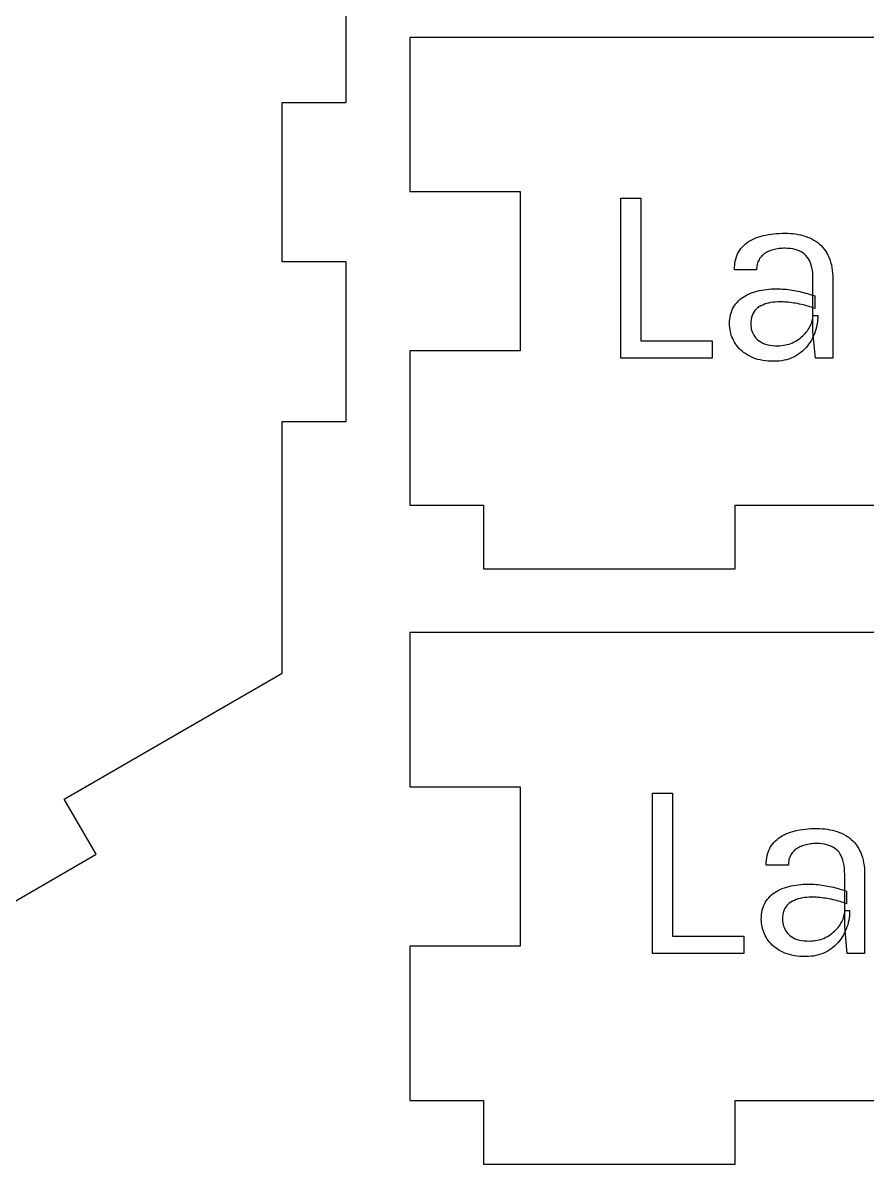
# Model space of a CAD drawing. Header units: millimetres. Extents: x 0 to 142, y 0 to 137.
# Drawn here: x 70.8 to 110.5, y 0 to 53.7 of the extents above; entities that cross this region are included whole.
import ezdxf

# ---------------------------------------------------------------- set-up
doc = ezdxf.new("R2010")
doc.units = ezdxf.units.MM
doc.layers.get('0').update_dxf_attribs({"linetype": 'CONTINUOUS'})

msp = doc.modelspace()

# ---------------------------------------------------------------- linework, layer by layer
for p, q in [((86, 49.938), (86, 57.438)), ((94.196, 53), (89, 53)), ((89, 53), (89, 45.75)), ((136.921, 53), (94.196, 53)), ((83, 42.438), (83, 49.938)), ((83, 49.938), (86, 49.938)), ((89, 45.75), (94.196, 45.75)), ((94.196, 45.75), (94.196, 38.25)), ((98.927, 45.444), (99.863, 45.444)), ((98.927, 37.908), (98.927, 45.444)), ((98.927, 45.444), (98.927, 45.444)), ((99.863, 45.444), (99.863, 38.724)), ((105.029, 43.447), (105.12, 43.495)), ((105.12, 43.495), (105.216, 43.54)), ((105.216, 43.54), (105.317, 43.581)), ((105.317, 43.581), (105.422, 43.617)), ((105.422, 43.617), (105.531, 43.649)), ((105.531, 43.649), (105.643, 43.679)), ((105.643, 43.679), (105.758, 43.704)), ((105.758, 43.704), (105.876, 43.726)), ((105.876, 43.726), (105.997, 43.745)), ((105.997, 43.745), (106.121, 43.761)), ((106.121, 43.761), (106.248, 43.773)), ((106.248, 43.773), (106.379, 43.781)), ((106.379, 43.781), (106.512, 43.786)), ((106.512, 43.786), (106.649, 43.788)), ((106.649, 43.788), (106.649, 43.788)), ((106.649, 43.788), (106.779, 43.786)), ((106.779, 43.786), (106.907, 43.779)), ((106.907, 43.779), (107.031, 43.768)), ((107.031, 43.768), (107.153, 43.752)), ((107.153, 43.752), (107.271, 43.733)), ((107.271, 43.733), (107.387, 43.708)), ((107.387, 43.708), (107.499, 43.679)), ((107.499, 43.679), (107.609, 43.646)), ((107.609, 43.646), (107.715, 43.608)), ((107.715, 43.608), (107.819, 43.566)), ((107.819, 43.566), (107.918, 43.519)), ((107.918, 43.519), (108.014, 43.467)), ((104.468, 42.903), (104.52, 42.986)), ((104.52, 42.986), (104.579, 43.065)), ((104.579, 43.065), (104.642, 43.139)), ((104.642, 43.139), (104.71, 43.209)), ((104.71, 43.209), (104.783, 43.275)), ((104.783, 43.275), (104.86, 43.336)), ((104.86, 43.336), (104.942, 43.394)), ((104.942, 43.394), (105.029, 43.447)), ((105.914, 42.949), (105.857, 42.924)), ((105.974, 42.972), (105.914, 42.949)), ((106.035, 42.993), (105.974, 42.972)), ((106.098, 43.011), (106.035, 42.993)), ((106.162, 43.027), (106.098, 43.011)), ((106.227, 43.041), (106.162, 43.027)), ((106.294, 43.053), (106.227, 43.041)), ((106.362, 43.063), (106.294, 43.053)), ((106.432, 43.07), (106.362, 43.063)), ((106.503, 43.076), (106.432, 43.07)), ((106.575, 43.079), (106.503, 43.076)), ((106.649, 43.08), (106.575, 43.079)), ((106.777, 43.077), (106.649, 43.08)), ((106.649, 43.08), (106.649, 43.08)), ((106.899, 43.066), (106.777, 43.077)), ((107.015, 43.049), (106.899, 43.066)), ((107.124, 43.026), (107.015, 43.049)), ((107.226, 42.995), (107.124, 43.026)), ((107.322, 42.958), (107.226, 42.995)), ((107.411, 42.914), (107.322, 42.958)), ((108.014, 43.467), (108.105, 43.409)), ((108.105, 43.409), (108.191, 43.347)), ((108.191, 43.347), (108.273, 43.279)), ((108.273, 43.279), (108.351, 43.206)), ((108.351, 43.206), (108.424, 43.127)), ((108.424, 43.127), (108.493, 43.044)), ((108.493, 43.044), (108.557, 42.955)), ((108.557, 42.955), (108.617, 42.861)), ((86, 42.438), (83, 42.438)), ((86, 34.938), (86, 42.438)), ((104.285, 42.3), (104.3, 42.413)), ((104.3, 42.413), (104.322, 42.52)), ((104.322, 42.52), (104.349, 42.623)), ((104.349, 42.623), (104.383, 42.721)), ((104.383, 42.721), (104.423, 42.815)), ((104.423, 42.815), (104.468, 42.903)), ((105.38, 42.438), (105.361, 42.382)), ((105.403, 42.492), (105.38, 42.438)), ((105.43, 42.544), (105.403, 42.492)), ((105.46, 42.593), (105.43, 42.544)), ((105.494, 42.639), (105.46, 42.593)), ((105.53, 42.683), (105.494, 42.639)), ((105.569, 42.724), (105.53, 42.683)), ((105.611, 42.763), (105.569, 42.724)), ((105.655, 42.8), (105.611, 42.763)), ((105.702, 42.835), (105.655, 42.8)), ((105.751, 42.867), (105.702, 42.835)), ((105.803, 42.897), (105.751, 42.867)), ((105.857, 42.924), (105.803, 42.897)), ((107.493, 42.863), (107.411, 42.914)), ((107.569, 42.805), (107.493, 42.863)), ((107.639, 42.741), (107.569, 42.805)), ((107.701, 42.669), (107.639, 42.741)), ((107.757, 42.588), (107.701, 42.669)), ((107.807, 42.498), (107.757, 42.588)), ((107.85, 42.4), (107.807, 42.498)), ((108.617, 42.861), (108.671, 42.761)), ((108.671, 42.761), (108.72, 42.656)), ((108.72, 42.656), (108.763, 42.545)), ((108.763, 42.545), (108.801, 42.428)), ((108.801, 42.428), (108.833, 42.305)), ((104.273, 42.06), (104.276, 42.182)), ((105.317, 42.06), (104.273, 42.06)), ((104.276, 42.182), (104.285, 42.3)), ((105.318, 42.13), (105.317, 42.06)), ((105.317, 42.06), (105.317, 42.06)), ((105.324, 42.196), (105.318, 42.13)), ((105.333, 42.261), (105.324, 42.196)), ((105.345, 42.323), (105.333, 42.261)), ((105.361, 42.382), (105.345, 42.323)), ((107.886, 42.293), (107.85, 42.4)), ((107.916, 42.178), (107.886, 42.293)), ((107.939, 42.053), (107.916, 42.178)), ((107.955, 41.92), (107.939, 42.053)), ((107.965, 41.778), (107.955, 41.92)), ((108.833, 42.305), (108.859, 42.177)), ((108.859, 42.177), (108.879, 42.042)), ((108.879, 42.042), (108.893, 41.902)), ((108.893, 41.902), (108.902, 41.756)), ((107.969, 41.628), (107.965, 41.778)), ((107.969, 39.168), (107.969, 41.628)), ((108.902, 41.756), (108.905, 41.604)), ((108.905, 41.604), (108.905, 41.604)), ((108.905, 41.604), (108.905, 37.908)), ((104.68, 40.781), (104.761, 40.833)), ((104.761, 40.833), (104.847, 40.881)), ((104.847, 40.881), (104.938, 40.925)), ((104.938, 40.925), (105.032, 40.965)), ((105.032, 40.965), (105.131, 41.001)), ((105.131, 41.001), (105.233, 41.033)), ((105.233, 41.033), (105.337, 41.063)), ((105.337, 41.063), (105.444, 41.088)), ((105.444, 41.088), (105.554, 41.11)), ((105.554, 41.11), (105.666, 41.129)), ((105.666, 41.129), (105.781, 41.145)), ((105.781, 41.145), (105.898, 41.157)), ((105.898, 41.157), (106.018, 41.165)), ((106.018, 41.165), (106.14, 41.17)), ((106.14, 41.17), (106.265, 41.172)), ((106.265, 41.172), (106.265, 41.172)), ((106.265, 41.172), (106.355, 41.171)), ((106.355, 41.171), (106.445, 41.168)), ((106.445, 41.168), (106.535, 41.164)), ((106.535, 41.164), (106.625, 41.158)), ((106.625, 41.158), (106.715, 41.149)), ((106.715, 41.149), (106.806, 41.14)), ((106.806, 41.14), (106.896, 41.128)), ((106.896, 41.128), (106.987, 41.114)), ((106.987, 41.114), (107.077, 41.099)), ((107.077, 41.099), (107.168, 41.082)), ((107.168, 41.082), (107.258, 41.063)), ((107.258, 41.063), (107.348, 41.043)), ((107.348, 41.043), (107.438, 41.022)), ((107.438, 41.022), (107.527, 40.999)), ((107.527, 40.999), (107.615, 40.975)), ((107.615, 40.975), (107.704, 40.95)), ((107.704, 40.95), (107.792, 40.924)), ((107.792, 40.924), (107.879, 40.896)), ((107.879, 40.896), (107.966, 40.867)), ((107.966, 40.867), (108.053, 40.836)), ((108.053, 40.836), (108.053, 40.836)), ((108.053, 40.836), (108.053, 40.248)), ((104.187, 40.225), (104.231, 40.309)), ((104.231, 40.309), (104.28, 40.389)), ((104.28, 40.389), (104.336, 40.464)), ((104.336, 40.464), (104.396, 40.535)), ((104.396, 40.535), (104.461, 40.603)), ((104.461, 40.603), (104.529, 40.666)), ((104.529, 40.666), (104.602, 40.726)), ((104.602, 40.726), (104.68, 40.781)), ((105.361, 40.272), (105.294, 40.215)), ((105.437, 40.323), (105.361, 40.272)), ((105.518, 40.368), (105.437, 40.323)), ((105.602, 40.408), (105.518, 40.368)), ((105.69, 40.444), (105.602, 40.408)), ((105.782, 40.475), (105.69, 40.444)), ((105.878, 40.501), (105.782, 40.475)), ((105.977, 40.522), (105.878, 40.501)), ((106.079, 40.539), (105.977, 40.522)), ((106.185, 40.551), (106.079, 40.539)), ((106.295, 40.558), (106.185, 40.551)), ((106.409, 40.56), (106.295, 40.558)), ((106.485, 40.559), (106.409, 40.56)), ((106.409, 40.56), (106.409, 40.56)), ((106.563, 40.557), (106.485, 40.559)), ((106.642, 40.552), (106.563, 40.557)), ((106.723, 40.547), (106.642, 40.552)), ((106.805, 40.539), (106.723, 40.547)), ((106.889, 40.53), (106.805, 40.539)), ((106.975, 40.519), (106.889, 40.53)), ((107.061, 40.506), (106.975, 40.519)), ((107.15, 40.492), (107.061, 40.506)), ((107.24, 40.476), (107.15, 40.492)), ((107.329, 40.459), (107.24, 40.476)), ((107.417, 40.44), (107.329, 40.459)), ((107.503, 40.42), (107.417, 40.44)), ((107.587, 40.399), (107.503, 40.42)), ((107.669, 40.377), (107.587, 40.399)), ((107.75, 40.354), (107.669, 40.377)), ((107.828, 40.329), (107.75, 40.354)), ((107.905, 40.303), (107.828, 40.329)), ((107.98, 40.276), (107.905, 40.303)), ((108.053, 40.248), (107.98, 40.276)), ((104.048, 39.63), (104.056, 39.74)), ((104.056, 39.74), (104.071, 39.846)), ((104.071, 39.846), (104.091, 39.947)), ((104.091, 39.947), (104.117, 40.044)), ((104.117, 40.044), (104.149, 40.137)), ((104.149, 40.137), (104.187, 40.225)), ((105.056, 39.731), (105.045, 39.627)), ((105.076, 39.828), (105.056, 39.731)), ((105.104, 39.919), (105.076, 39.828)), ((105.14, 40.003), (105.104, 39.919)), ((105.183, 40.08), (105.14, 40.003)), ((105.235, 40.151), (105.183, 40.08)), ((105.294, 40.215), (105.235, 40.151)), ((107.949, 39.726), (107.96, 39.792)), ((107.96, 39.792), (107.966, 39.858)), ((107.966, 39.858), (107.969, 39.924)), ((107.969, 39.924), (107.969, 39.924)), ((107.969, 39.924), (108.197, 39.924)), ((108.194, 39.81), (108.187, 39.697)), ((108.197, 39.924), (108.194, 39.81)), ((104.045, 39.516), (104.048, 39.63)), ((104.047, 39.428), (104.045, 39.516)), ((104.045, 39.516), (104.045, 39.516)), ((104.054, 39.34), (104.047, 39.428)), ((104.065, 39.253), (104.054, 39.34)), ((104.081, 39.168), (104.065, 39.253)), ((105.045, 39.627), (105.041, 39.516)), ((105.041, 39.516), (105.041, 39.516)), ((105.041, 39.516), (105.044, 39.433)), ((105.044, 39.433), (105.053, 39.353)), ((105.053, 39.353), (105.068, 39.275)), ((105.068, 39.275), (105.089, 39.199)), ((105.089, 39.199), (105.116, 39.126)), ((107.656, 39.136), (107.704, 39.199)), ((107.704, 39.199), (107.75, 39.264)), ((107.75, 39.264), (107.791, 39.33)), ((107.791, 39.33), (107.828, 39.396)), ((107.828, 39.396), (107.861, 39.462)), ((107.861, 39.462), (107.89, 39.528)), ((107.89, 39.528), (107.914, 39.594)), ((107.914, 39.594), (107.934, 39.66)), ((107.934, 39.66), (107.949, 39.726)), ((108.107, 39.263), (108.075, 39.159)), ((108.134, 39.369), (108.107, 39.263)), ((108.157, 39.477), (108.134, 39.369)), ((108.174, 39.586), (108.157, 39.477)), ((108.187, 39.697), (108.174, 39.586)), ((99.863, 38.724), (103.223, 38.724)), ((103.223, 38.724), (103.223, 37.908)), ((104.102, 39.082), (104.081, 39.168)), ((104.127, 38.998), (104.102, 39.082)), ((104.156, 38.915), (104.127, 38.998)), ((104.191, 38.832), (104.156, 38.915)), ((104.229, 38.751), (104.191, 38.832)), ((104.273, 38.67), (104.229, 38.751)), ((104.321, 38.591), (104.273, 38.67)), ((105.116, 39.126), (105.15, 39.055)), ((105.15, 39.055), (105.189, 38.987)), ((105.189, 38.987), (105.235, 38.921)), ((105.235, 38.921), (105.286, 38.857)), ((105.286, 38.857), (105.344, 38.796)), ((105.344, 38.796), (105.408, 38.739)), ((105.408, 38.739), (105.479, 38.688)), ((105.479, 38.688), (105.558, 38.643)), ((107.002, 38.636), (107.08, 38.673)), ((107.08, 38.673), (107.156, 38.715)), ((107.156, 38.715), (107.229, 38.76)), ((107.229, 38.76), (107.299, 38.807)), ((107.299, 38.807), (107.367, 38.856)), ((107.367, 38.856), (107.431, 38.908)), ((107.431, 38.908), (107.492, 38.962)), ((107.492, 38.962), (107.549, 39.018)), ((107.549, 39.018), (107.604, 39.076)), ((107.604, 39.076), (107.656, 39.136)), ((107.839, 38.667), (107.779, 38.578)), ((107.896, 38.76), (107.839, 38.667)), ((107.948, 38.856), (107.896, 38.76)), ((107.995, 38.955), (107.948, 38.856)), ((108.089, 37.908), (107.969, 39.168)), ((108.037, 39.056), (107.995, 38.955)), ((108.075, 39.159), (108.037, 39.056)), ((94.196, 38.25), (89, 38.25)), ((89, 38.25), (89, 31)), ((104.373, 38.515), (104.321, 38.591)), ((104.43, 38.442), (104.373, 38.515)), ((104.492, 38.372), (104.43, 38.442)), ((104.559, 38.306), (104.492, 38.372)), ((104.63, 38.242), (104.559, 38.306)), ((104.706, 38.181), (104.63, 38.242)), ((104.787, 38.123), (104.706, 38.181)), ((104.873, 38.068), (104.787, 38.123)), ((105.558, 38.643), (105.644, 38.604)), ((105.644, 38.604), (105.737, 38.571)), ((105.737, 38.571), (105.838, 38.544)), ((105.838, 38.544), (105.946, 38.523)), ((105.946, 38.523), (106.061, 38.508)), ((106.061, 38.508), (106.183, 38.499)), ((106.183, 38.499), (106.313, 38.496)), ((106.313, 38.496), (106.405, 38.498)), ((106.313, 38.496), (106.313, 38.496)), ((106.405, 38.498), (106.496, 38.505)), ((106.496, 38.505), (106.585, 38.516)), ((106.585, 38.516), (106.672, 38.531)), ((106.672, 38.531), (106.757, 38.551)), ((106.757, 38.551), (106.841, 38.575)), ((106.841, 38.575), (106.922, 38.603)), ((106.922, 38.603), (107.002, 38.636)), ((107.327, 38.126), (107.237, 38.064)), ((107.413, 38.192), (107.327, 38.126)), ((107.495, 38.261), (107.413, 38.192)), ((107.572, 38.335), (107.495, 38.261)), ((107.645, 38.412), (107.572, 38.335)), ((107.714, 38.493), (107.645, 38.412)), ((107.779, 38.578), (107.714, 38.493)), ((103.223, 37.908), (98.927, 37.908)), ((104.963, 38.016), (104.873, 38.068)), ((105.057, 37.968), (104.963, 38.016)), ((105.157, 37.925), (105.057, 37.968)), ((105.262, 37.887), (105.157, 37.925)), ((105.372, 37.855), (105.262, 37.887)), ((105.486, 37.827), (105.372, 37.855)), ((105.606, 37.804), (105.486, 37.827)), ((105.73, 37.787), (105.606, 37.804)), ((105.859, 37.774), (105.73, 37.787)), ((105.993, 37.767), (105.859, 37.774)), ((106.133, 37.764), (105.993, 37.767)), ((106.259, 37.767), (106.133, 37.764)), ((106.133, 37.764), (106.133, 37.764)), ((106.133, 37.764), (106.133, 37.764)), ((106.382, 37.776), (106.259, 37.767)), ((106.502, 37.791), (106.382, 37.776)), ((106.617, 37.812), (106.502, 37.791)), ((106.73, 37.839), (106.617, 37.812)), ((106.838, 37.872), (106.73, 37.839)), ((106.943, 37.911), (106.838, 37.872)), ((107.045, 37.956), (106.943, 37.911)), ((107.142, 38.007), (107.045, 37.956)), ((107.237, 38.064), (107.142, 38.007)), ((108.905, 37.908), (108.089, 37.908)), ((108.905, 37.908), (108.905, 37.908)), ((83, 23.095), (83, 34.938)), ((83, 34.938), (86, 34.938)), ((89, 31), (92.465, 31)), ((92.465, 31), (92.465, 28)), ((104.309, 28), (104.309, 31)), ((104.309, 31), (111.809, 31)), ((92.465, 28), (104.309, 28)), ((94.196, 25), (89, 25)), ((89, 25), (89, 17.75)), ((136.921, 25), (94.196, 25)), ((72.742, 17.173), (83, 23.095)), ((89, 17.75), (94.196, 17.75)), ((94.196, 17.75), (94.196, 10.25)), ((100.421, 17.444), (101.357, 17.444)), ((100.421, 9.908), (100.421, 17.444)), ((100.421, 17.444), (100.421, 17.444)), ((101.357, 17.444), (101.357, 10.724)), ((74.243, 14.574), (72.742, 17.173)), ((106.71, 15.54), (106.811, 15.581)), ((106.811, 15.581), (106.916, 15.617)), ((106.916, 15.617), (107.025, 15.649)), ((107.025, 15.649), (107.137, 15.679)), ((107.137, 15.679), (107.252, 15.704)), ((107.252, 15.704), (107.37, 15.726)), ((107.37, 15.726), (107.491, 15.745)), ((107.491, 15.745), (107.615, 15.761)), ((107.615, 15.761), (107.742, 15.773)), ((107.742, 15.773), (107.873, 15.781)), ((107.873, 15.781), (108.006, 15.786)), ((108.006, 15.786), (108.143, 15.788)), ((108.143, 15.788), (108.143, 15.788)), ((108.143, 15.788), (108.273, 15.786)), ((108.273, 15.786), (108.401, 15.779)), ((108.401, 15.779), (108.525, 15.768)), ((108.525, 15.768), (108.647, 15.752)), ((108.647, 15.752), (108.765, 15.732)), ((108.765, 15.732), (108.881, 15.708)), ((108.881, 15.708), (108.993, 15.679)), ((108.993, 15.679), (109.103, 15.646)), ((109.103, 15.646), (109.209, 15.608)), ((109.209, 15.608), (109.313, 15.566)), ((106.014, 14.986), (106.073, 15.065)), ((106.073, 15.065), (106.136, 15.139)), ((106.136, 15.139), (106.204, 15.209)), ((106.204, 15.209), (106.277, 15.275)), ((106.277, 15.275), (106.354, 15.336)), ((106.354, 15.336), (106.436, 15.393)), ((106.436, 15.393), (106.523, 15.447)), ((106.523, 15.447), (106.614, 15.495)), ((106.614, 15.495), (106.71, 15.54)), ((107.721, 15.041), (107.656, 15.027)), ((107.788, 15.053), (107.721, 15.041)), ((107.856, 15.063), (107.788, 15.053)), ((107.926, 15.07), (107.856, 15.063)), ((107.997, 15.076), (107.926, 15.07)), ((108.069, 15.079), (107.997, 15.076)), ((108.143, 15.08), (108.069, 15.079)), ((108.271, 15.077), (108.143, 15.08)), ((108.143, 15.08), (108.143, 15.08)), ((108.393, 15.066), (108.271, 15.077)), ((108.509, 15.049), (108.393, 15.066)), ((108.618, 15.026), (108.509, 15.049)), ((109.313, 15.566), (109.412, 15.519)), ((109.412, 15.519), (109.508, 15.467)), ((109.508, 15.467), (109.599, 15.409)), ((109.599, 15.409), (109.685, 15.347)), ((109.685, 15.347), (109.767, 15.279)), ((109.767, 15.279), (109.845, 15.206)), ((109.845, 15.206), (109.918, 15.127)), ((109.918, 15.127), (109.987, 15.044)), ((109.987, 15.044), (110.051, 14.955)), ((67.748, 10.824), (74.243, 14.574)), ((105.794, 14.413), (105.816, 14.52)), ((105.816, 14.52), (105.843, 14.623)), ((105.843, 14.623), (105.877, 14.721)), ((105.877, 14.721), (105.917, 14.815)), ((105.917, 14.815), (105.962, 14.903)), ((105.962, 14.903), (106.014, 14.986)), ((106.924, 14.544), (106.897, 14.492)), ((106.954, 14.593), (106.924, 14.544)), ((106.988, 14.639), (106.954, 14.593)), ((107.024, 14.683), (106.988, 14.639)), ((107.063, 14.724), (107.024, 14.683)), ((107.105, 14.763), (107.063, 14.724)), ((107.149, 14.8), (107.105, 14.763)), ((107.196, 14.835), (107.149, 14.8)), ((107.245, 14.867), (107.196, 14.835)), ((107.297, 14.897), (107.245, 14.867)), ((107.351, 14.924), (107.297, 14.897)), ((107.408, 14.949), (107.351, 14.924)), ((107.468, 14.972), (107.408, 14.949)), ((107.529, 14.993), (107.468, 14.972)), ((107.592, 15.011), (107.529, 14.993)), ((107.656, 15.027), (107.592, 15.011)), ((108.72, 14.995), (108.618, 15.026)), ((108.816, 14.958), (108.72, 14.995)), ((108.905, 14.914), (108.816, 14.958)), ((108.987, 14.863), (108.905, 14.914)), ((109.063, 14.805), (108.987, 14.863)), ((109.133, 14.741), (109.063, 14.805)), ((109.195, 14.669), (109.133, 14.741)), ((109.251, 14.588), (109.195, 14.669)), ((109.301, 14.498), (109.251, 14.588)), ((109.344, 14.4), (109.301, 14.498)), ((110.051, 14.955), (110.111, 14.861)), ((110.111, 14.861), (110.165, 14.761)), ((110.165, 14.761), (110.214, 14.656)), ((110.214, 14.656), (110.257, 14.545)), ((110.257, 14.545), (110.295, 14.428)), ((105.767, 14.06), (105.77, 14.182)), ((106.811, 14.06), (105.767, 14.06)), ((105.77, 14.182), (105.779, 14.3)), ((105.779, 14.3), (105.794, 14.413)), ((106.812, 14.13), (106.811, 14.06)), ((106.811, 14.06), (106.811, 14.06)), ((106.818, 14.196), (106.812, 14.13)), ((106.827, 14.261), (106.818, 14.196)), ((106.839, 14.323), (106.827, 14.261)), ((106.855, 14.382), (106.839, 14.323)), ((106.874, 14.438), (106.855, 14.382)), ((106.897, 14.492), (106.874, 14.438)), ((109.38, 14.293), (109.344, 14.4)), ((109.41, 14.178), (109.38, 14.293)), ((109.433, 14.053), (109.41, 14.178)), ((109.449, 13.92), (109.433, 14.053)), ((110.295, 14.428), (110.327, 14.305)), ((110.327, 14.305), (110.353, 14.177)), ((110.353, 14.177), (110.373, 14.042)), ((110.373, 14.042), (110.387, 13.902)), ((109.459, 13.778), (109.449, 13.92)), ((109.463, 13.628), (109.459, 13.778)), ((109.463, 11.168), (109.463, 13.628)), ((110.387, 13.902), (110.396, 13.756)), ((110.396, 13.756), (110.399, 13.604)), ((110.399, 13.604), (110.399, 13.604)), ((110.399, 13.604), (110.399, 9.908)), ((106.341, 12.881), (106.432, 12.925)), ((106.432, 12.925), (106.526, 12.965)), ((106.526, 12.965), (106.625, 13.001)), ((106.625, 13.001), (106.727, 13.033)), ((106.727, 13.033), (106.831, 13.063)), ((106.831, 13.063), (106.938, 13.088)), ((106.938, 13.088), (107.048, 13.11)), ((107.048, 13.11), (107.16, 13.129)), ((107.16, 13.129), (107.275, 13.145)), ((107.275, 13.145), (107.392, 13.157)), ((107.392, 13.157), (107.512, 13.165)), ((107.512, 13.165), (107.634, 13.17)), ((107.634, 13.17), (107.759, 13.172)), ((107.759, 13.172), (107.759, 13.172)), ((107.759, 13.172), (107.849, 13.171)), ((107.849, 13.171), (107.939, 13.168)), ((107.939, 13.168), (108.029, 13.164)), ((108.029, 13.164), (108.119, 13.158)), ((108.119, 13.158), (108.209, 13.149)), ((108.209, 13.149), (108.3, 13.14)), ((108.3, 13.14), (108.39, 13.128)), ((108.39, 13.128), (108.481, 13.114)), ((108.481, 13.114), (108.571, 13.099)), ((108.571, 13.099), (108.662, 13.082)), ((108.662, 13.082), (108.752, 13.063)), ((108.752, 13.063), (108.842, 13.043)), ((108.842, 13.043), (108.932, 13.022)), ((108.932, 13.022), (109.021, 12.999)), ((109.021, 12.999), (109.109, 12.976)), ((109.109, 12.976), (109.198, 12.95)), ((109.198, 12.95), (109.286, 12.924)), ((109.286, 12.924), (109.373, 12.896)), ((109.373, 12.896), (109.46, 12.867)), ((105.725, 12.309), (105.774, 12.389)), ((105.774, 12.389), (105.83, 12.464)), ((105.83, 12.464), (105.89, 12.535)), ((105.89, 12.535), (105.955, 12.603)), ((105.955, 12.603), (106.023, 12.666)), ((106.023, 12.666), (106.096, 12.726)), ((106.096, 12.726), (106.174, 12.781)), ((106.174, 12.781), (106.255, 12.833)), ((106.255, 12.833), (106.341, 12.881)), ((107.012, 12.368), (106.931, 12.323)), ((107.096, 12.408), (107.012, 12.368)), ((107.184, 12.444), (107.096, 12.408)), ((107.276, 12.475), (107.184, 12.444)), ((107.372, 12.501), (107.276, 12.475)), ((107.471, 12.522), (107.372, 12.501)), ((107.573, 12.539), (107.471, 12.522)), ((107.679, 12.551), (107.573, 12.539)), ((107.789, 12.558), (107.679, 12.551)), ((107.903, 12.56), (107.789, 12.558)), ((107.979, 12.559), (107.903, 12.56)), ((107.903, 12.56), (107.903, 12.56)), ((108.057, 12.557), (107.979, 12.559)), ((108.136, 12.552), (108.057, 12.557)), ((108.217, 12.547), (108.136, 12.552)), ((108.299, 12.539), (108.217, 12.547)), ((108.383, 12.53), (108.299, 12.539)), ((108.469, 12.519), (108.383, 12.53)), ((108.555, 12.506), (108.469, 12.519)), ((108.644, 12.492), (108.555, 12.506)), ((108.734, 12.476), (108.644, 12.492)), ((108.823, 12.459), (108.734, 12.476)), ((108.911, 12.44), (108.823, 12.459)), ((108.997, 12.42), (108.911, 12.44)), ((109.081, 12.399), (108.997, 12.42)), ((109.163, 12.377), (109.081, 12.399)), ((109.244, 12.354), (109.163, 12.377)), ((109.322, 12.329), (109.244, 12.354)), ((109.46, 12.867), (109.547, 12.836)), ((109.547, 12.836), (109.547, 12.836)), ((109.547, 12.836), (109.547, 12.248)), ((105.55, 11.74), (105.565, 11.846)), ((105.565, 11.846), (105.585, 11.947)), ((105.585, 11.947), (105.611, 12.044)), ((105.611, 12.044), (105.643, 12.137)), ((105.643, 12.137), (105.681, 12.225)), ((105.681, 12.225), (105.725, 12.309)), ((106.57, 11.828), (106.55, 11.731)), ((106.598, 11.919), (106.57, 11.828)), ((106.634, 12.003), (106.598, 11.919)), ((106.677, 12.08), (106.634, 12.003)), ((106.729, 12.151), (106.677, 12.08)), ((106.788, 12.215), (106.729, 12.151)), ((106.855, 12.272), (106.788, 12.215)), ((106.931, 12.323), (106.855, 12.272)), ((109.399, 12.303), (109.322, 12.329)), ((109.474, 12.276), (109.399, 12.303)), ((109.454, 11.792), (109.46, 11.858)), ((109.46, 11.858), (109.463, 11.924)), ((109.463, 11.924), (109.463, 11.924)), ((109.463, 11.924), (109.691, 11.924)), ((109.547, 12.248), (109.474, 12.276)), ((109.691, 11.924), (109.688, 11.81)), ((105.539, 11.516), (105.542, 11.63)), ((105.541, 11.428), (105.539, 11.516)), ((105.539, 11.516), (105.539, 11.516)), ((105.548, 11.34), (105.541, 11.428)), ((105.542, 11.63), (105.55, 11.74)), ((105.559, 11.253), (105.548, 11.34)), ((106.539, 11.627), (106.535, 11.516)), ((106.535, 11.516), (106.535, 11.516)), ((106.535, 11.516), (106.538, 11.433)), ((106.538, 11.433), (106.547, 11.353)), ((106.55, 11.731), (106.539, 11.627)), ((106.547, 11.353), (106.562, 11.275)), ((106.562, 11.275), (106.583, 11.199)), ((109.244, 11.264), (109.285, 11.33)), ((109.285, 11.33), (109.322, 11.396)), ((109.322, 11.396), (109.355, 11.462)), ((109.355, 11.462), (109.384, 11.528)), ((109.384, 11.528), (109.408, 11.594)), ((109.408, 11.594), (109.428, 11.66)), ((109.428, 11.66), (109.443, 11.726)), ((109.443, 11.726), (109.454, 11.792)), ((109.628, 11.369), (109.601, 11.263)), ((109.651, 11.477), (109.628, 11.369)), ((109.668, 11.586), (109.651, 11.477)), ((109.681, 11.697), (109.668, 11.586)), ((109.688, 11.81), (109.681, 11.697)), ((105.575, 11.168), (105.559, 11.253)), ((105.596, 11.082), (105.575, 11.168)), ((105.621, 10.998), (105.596, 11.082)), ((105.65, 10.915), (105.621, 10.998)), ((105.685, 10.832), (105.65, 10.915)), ((105.723, 10.751), (105.685, 10.832)), ((105.767, 10.67), (105.723, 10.751)), ((106.583, 11.199), (106.61, 11.126)), ((106.61, 11.126), (106.644, 11.055)), ((106.644, 11.055), (106.683, 10.987)), ((106.683, 10.987), (106.729, 10.921)), ((106.729, 10.921), (106.78, 10.857)), ((106.78, 10.857), (106.838, 10.796)), ((106.838, 10.796), (106.902, 10.739)), ((106.902, 10.739), (106.973, 10.688)), ((108.65, 10.715), (108.723, 10.76)), ((108.723, 10.76), (108.793, 10.807)), ((108.793, 10.807), (108.861, 10.856)), ((108.861, 10.856), (108.925, 10.908)), ((108.925, 10.908), (108.986, 10.962)), ((108.986, 10.962), (109.043, 11.018)), ((109.043, 11.018), (109.098, 11.076)), ((109.098, 11.076), (109.15, 11.136)), ((109.15, 11.136), (109.198, 11.199)), ((109.198, 11.199), (109.244, 11.264)), ((109.39, 10.76), (109.333, 10.667)), ((109.442, 10.856), (109.39, 10.76)), ((109.489, 10.955), (109.442, 10.856)), ((109.583, 9.908), (109.463, 11.168)), ((109.531, 11.056), (109.489, 10.955)), ((109.569, 11.159), (109.531, 11.056)), ((109.601, 11.263), (109.569, 11.159)), ((94.196, 10.25), (89, 10.25)), ((89, 10.25), (89, 3)), ((101.357, 10.724), (104.717, 10.724)), ((104.717, 10.724), (104.717, 9.908)), ((105.815, 10.591), (105.767, 10.67)), ((105.867, 10.515), (105.815, 10.591)), ((105.924, 10.442), (105.867, 10.515)), ((105.986, 10.372), (105.924, 10.442)), ((106.053, 10.305), (105.986, 10.372)), ((106.124, 10.242), (106.053, 10.305)), ((106.2, 10.181), (106.124, 10.242)), ((106.973, 10.688), (107.052, 10.643)), ((107.052, 10.643), (107.138, 10.604)), ((107.138, 10.604), (107.231, 10.571)), ((107.231, 10.571), (107.332, 10.544)), ((107.332, 10.544), (107.44, 10.523)), ((107.44, 10.523), (107.555, 10.508)), ((107.555, 10.508), (107.677, 10.499)), ((107.677, 10.499), (107.807, 10.496)), ((107.807, 10.496), (107.899, 10.498)), ((107.807, 10.496), (107.807, 10.496)), ((107.899, 10.498), (107.99, 10.505)), ((107.99, 10.505), (108.079, 10.516)), ((108.079, 10.516), (108.166, 10.531)), ((108.166, 10.531), (108.251, 10.551)), ((108.251, 10.551), (108.335, 10.575)), ((108.335, 10.575), (108.416, 10.603)), ((108.416, 10.603), (108.496, 10.636)), ((108.496, 10.636), (108.574, 10.673)), ((108.574, 10.673), (108.65, 10.715)), ((108.989, 10.261), (108.907, 10.192)), ((109.066, 10.335), (108.989, 10.261)), ((109.139, 10.412), (109.066, 10.335)), ((109.208, 10.493), (109.139, 10.412)), ((109.273, 10.578), (109.208, 10.493)), ((109.333, 10.667), (109.273, 10.578)), ((104.717, 9.908), (100.421, 9.908)), ((106.281, 10.123), (106.2, 10.181)), ((106.367, 10.068), (106.281, 10.123)), ((106.457, 10.016), (106.367, 10.068)), ((106.551, 9.968), (106.457, 10.016)), ((106.651, 9.925), (106.551, 9.968)), ((106.756, 9.887), (106.651, 9.925)), ((106.866, 9.855), (106.756, 9.887)), ((106.98, 9.827), (106.866, 9.855)), ((107.1, 9.804), (106.98, 9.827)), ((107.224, 9.787), (107.1, 9.804)), ((107.353, 9.774), (107.224, 9.787)), ((107.487, 9.767), (107.353, 9.774)), ((107.627, 9.764), (107.487, 9.767)), ((107.753, 9.767), (107.627, 9.764)), ((107.627, 9.764), (107.627, 9.764)), ((107.627, 9.764), (107.627, 9.764)), ((107.876, 9.776), (107.753, 9.767)), ((107.996, 9.791), (107.876, 9.776)), ((108.111, 9.812), (107.996, 9.791)), ((108.224, 9.839), (108.111, 9.812)), ((108.332, 9.872), (108.224, 9.839)), ((108.437, 9.911), (108.332, 9.872)), ((108.539, 9.956), (108.437, 9.911)), ((108.636, 10.007), (108.539, 9.956)), ((108.731, 10.064), (108.636, 10.007)), ((108.821, 10.126), (108.731, 10.064)), ((108.907, 10.192), (108.821, 10.126)), ((110.399, 9.908), (109.583, 9.908)), ((110.399, 9.908), (110.399, 9.908)), ((89, 3), (92.465, 3)), ((92.465, 3), (92.465, 0)), ((104.309, 0), (104.309, 3)), ((104.309, 3), (111.809, 3)), ((92.465, 0), (104.309, 0))]:
    msp.add_line(p, q)

doc.saveas('drawing.dxf')
